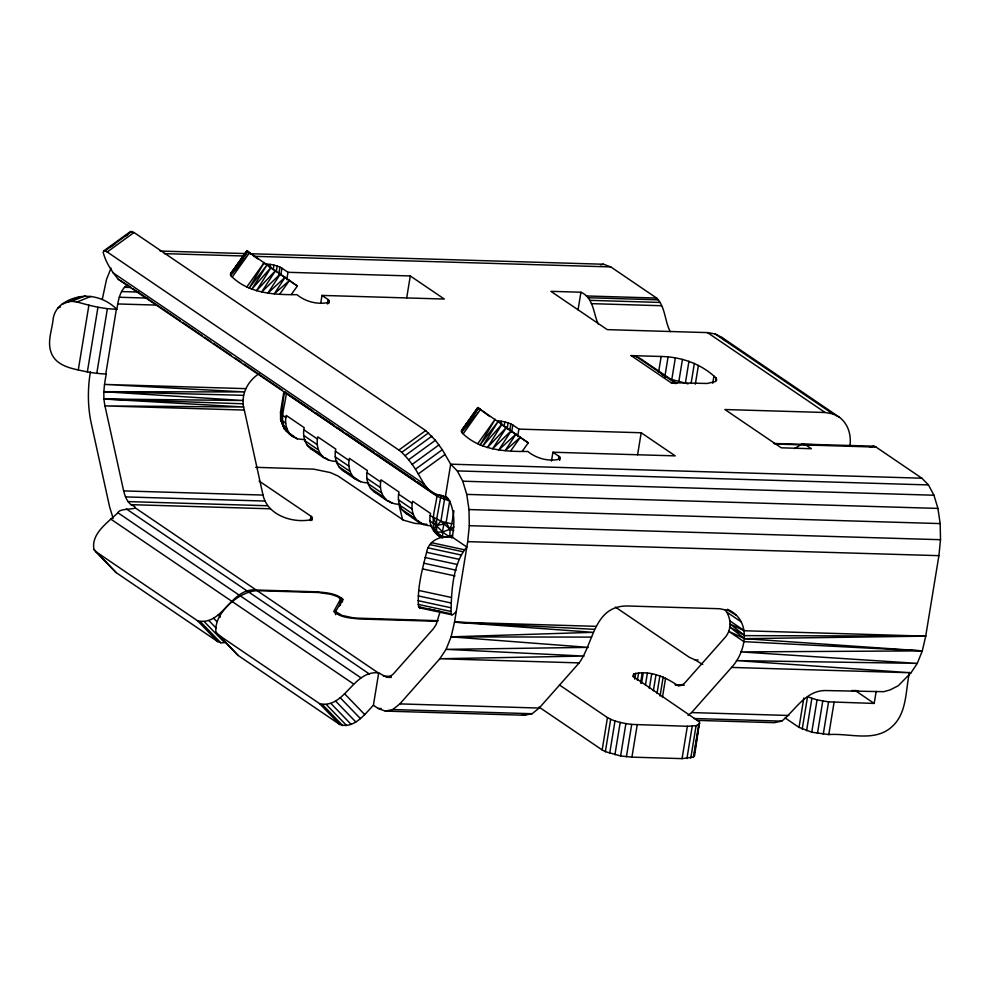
<?xml version="1.0" encoding="UTF-8"?>
<svg xmlns="http://www.w3.org/2000/svg" width="990" height="990" viewBox="0 0 990 990"><rect width="100%" height="100%" fill="white"/><g stroke="black" fill="none" stroke-linecap="round" stroke-linejoin="round"><path stroke-width="1.49" d="M305.44 439.82L297.297 438.842L292.817 436.541L284.192 428.621L280.628 419.512L284.377 392.164L436.912 496.2L449.658 501.039L446.119 522.609L450.091 529.304L449.794 536.531L451.972 538.053M286.221 393.859C285.071 405.343 279.997 417.211 284.192 428.621L289.649 434.4L294.129 436.701L290.528 434.078M292.817 436.541C286.345 431.702 284.514 423.002 286.197 415.416L304.178 427.631C302.495 435.216 304.326 443.916 310.798 448.755C319.003 453.754 326.613 462.095 337.033 461.278M324.411 457.999C317.939 453.16 316.107 444.461 317.79 436.875L335.783 449.089C334.088 456.675 335.932 465.374 342.392 470.213C350.596 475.212 358.207 483.553 368.627 482.736M356.004 479.457C349.544 474.618 347.7 465.919 349.396 458.333L367.377 470.547C365.694 478.133 367.525 486.832 373.985 491.671C382.19 496.671 389.8 505.011 400.232 504.195M387.597 500.915C381.138 496.077 379.294 487.377 380.989 479.791L398.97 492.005C397.287 499.591 399.118 508.291 405.591 513.129C413.795 518.129 421.406 526.47 431.826 525.653M419.203 522.374C412.731 517.535 410.9 508.835 412.582 501.249L430.576 513.464C427.928 523.314 433.038 534.117 442.592 537.892M438.954 494.604L436.912 496.2C435.6 509.07 427.618 526.841 440.34 536.741L442.914 537.409L452.739 536.06M849.915 445.748C851.524 435.241 848.145 423.856 839.471 417.285L721.834 337.392L715.102 333.952L707.504 332.615L607.254 329.633L550.861 291.332L580.932 292.236C593.505 297.619 593.332 313.199 598.158 323.965M335.486 614.666L336.018 610.731L342.8 599.284C336.117 593.134 325.957 592.75 317.32 591.834L256.2 590.015C230.658 587.404 222.799 626.583 197.53 620.742L95.943 551.739L93.939 549.462C90.919 533.573 107.959 522.349 117.897 512.758C119.84 506.818 145.208 511.187 130.952 504.653C126.732 501.249 124.963 495.978 123.651 490.916L104.977 405.912C102.663 395.344 104.284 384.516 106.239 374.034C99.891 373.775 93.605 373.032 87.355 371.943C73.718 368.787 55.477 367.018 50.676 351.19C47.372 340.238 52.346 329.064 53.25 318.112C54.302 312.679 57.185 307.729 61.689 304.462C78.928 291.79 101.846 294.278 116.832 309.338C118.317 300.564 119.666 290.12 127.611 284.724M217.949 634.602L319.547 703.605C344.966 709.446 352.848 669.809 378.7 672.903L373.403 705.251C364.988 714.038 353.826 729.333 339.756 724.482L238.157 655.479L215.956 632.338C213.456 613.194 239.283 591.179 257.177 590.683L318.297 592.503L330.648 594.26L337.38 596.549L340.585 599.012L333.741 611.523C340.424 617.673 350.584 618.057 359.221 618.973L437.555 621.299M259.269 373.601C247.042 381.249 240.026 396 244.32 410.058L263.006 495.062C267.523 515.493 293.151 523.661 311.689 519.577L312.308 517.473L310.934 516.198L259.12 481.016M451.997 614.84L419.55 607.823L418.609 606.808C416.988 588.53 422.111 569.968 426.603 552.296C428.596 540.193 441.156 535.281 452.244 537.125L466.835 547.037C452.529 563.966 451.23 592.54 451.069 613.825L451.997 614.84L453.259 614.357L456.229 611.733M727.402 609.283C751.905 619.938 746.559 651.185 731.573 667.433L691.577 712.577L688.038 715.411M373.403 705.251L378.093 708.432L385.333 711.105L392.758 709.558L399.836 703.902L439.832 658.746L446.094 649.353L451.106 636.855L454.534 622.128L467.713 541.641L469.31 525.678L468.988 509.553L466.748 494.394L462.751 481.202L457.281 470.906L450.685 464.186L442.307 449.72L435.414 440.29L425.688 430.576L134.021 232.501L130.47 231.499L103.665 250.977L103.195 252.351C105.707 262.375 111.796 271.409 118.317 279.316L429.425 490.595C435.946 497.203 448.557 493.082 450.871 504.269C454.794 514.775 454.348 526.284 452.244 537.125M697.133 720.386L774.316 722.688L781.741 721.141C795.502 710.102 805.922 689.844 826.316 690.562L883.724 691.688L890.097 689.919L898.239 685.761L911.023 672.767L917.285 663.374L922.296 650.888L925.712 636.149L938.904 555.662L940.5 539.699L940.166 523.586L937.938 508.414L933.941 495.223L928.459 484.927L921.876 478.207L876.026 447.072L873.997 446.181L801.714 444.126L794.611 448.594M78.297 369.889L88.89 305.192L77.072 302.012L71.701 301.331L66.454 302.173M87.355 371.943L97.948 307.247L88.89 305.192M90.436 371.559C87.665 388.179 87.615 405.232 90.919 421.777L109.593 506.781L113.145 518.5M102.255 299.438L106.561 279.316L111.016 268.216M96.773 373.366L107.378 308.67L116.832 309.338M105.769 374.022L116.362 309.326M269.899 267.362L270.381 264.417L263.303 263.674M273.215 269.565L273.945 265.147L270.381 264.417M276.222 271.941L277.188 266.062L273.945 265.147M278.71 274.453L279.91 267.102L277.188 266.062M280.95 274.057L281.903 268.179L279.91 267.102M286.778 279.663L287.991 272.3L281.903 268.179M284.192 428.621L280.628 419.512L280.504 412.199L283.808 392.077M320.81 302.767L322.01 295.416L444.324 299.054L410.293 275.95L287.991 272.3M327.368 303.955L328.086 299.537L322.01 295.416M328.754 303.534L329.237 300.601L328.086 299.537M310.216 520.616L310.934 516.198M311.825 520.406L312.308 517.473M335.548 613.602L336.018 610.731M339.582 605.831L340.585 599.012M340.399 605.1L341.575 597.911M342.33 602.168L342.8 599.284M406.68 298.002L410.293 275.95M453.94 510.84L451.824 523.784L446.119 522.609L443.854 524.081L442.344 532.026L442.914 537.409L436.689 532.175L434.301 528.623L440.921 521.148L444.461 499.579L443.235 495.891M445.389 496.535L450.685 464.186L921.876 478.207M500.804 424.178L501.286 421.233L497.648 420.725M504.12 426.381L504.838 421.963L501.286 421.233M507.128 428.757L508.093 422.879L504.838 421.963M509.85 429.796L510.815 423.918L508.093 422.879M511.607 432.345L512.808 424.995L510.815 423.918M517.683 436.466L518.884 429.115L512.808 424.995M551.467 461.055L552.915 452.232L675.217 455.87L641.198 432.754L518.884 429.115M578.049 309.87L580.932 292.236M558.509 459.298L558.991 456.353L552.915 452.232M559.647 460.35L560.13 457.417L558.991 456.353M637.585 454.818L641.198 432.754M658.585 372.302L661.172 356.487C681.466 356.883 701.452 363.899 716.24 378.168L716.661 380.073L715.201 381.67L707.107 383.476L670.96 382.66L631.1 355.596L661.172 356.487M725.002 609.803C731.387 617.624 731.981 629.9 725.002 637.548L685.006 682.704L681.788 685.278L678.41 685.983C665.787 677.098 649.514 669.846 633.736 673.98L633.117 676.083L634.491 677.358L699.522 721.957L694.559 755.84L693.396 757.115L682.06 758.625L631.929 757.14L620.606 755.952L605.36 751.658L602.168 749.937L607.464 717.589L559.437 684.969M664.785 377.091L668.077 356.969M605.36 751.658L610.657 719.322L607.464 717.589M609.704 753.316L615 720.968L610.657 719.322M675.329 357.972L671.802 379.529L688.137 383.86M614.914 754.776L620.21 722.428L615 720.968M678.93 381.002L682.457 359.432M633.254 676.925L633.736 673.98M620.606 755.952L625.903 723.603L620.21 722.428M634.738 679.165L635.691 673.287M685.427 382.821L688.953 361.263M637.387 680.254L638.6 672.903M626.41 756.756L631.707 724.408L687.357 726.276L696.081 725.695L699.856 723.492M640.555 683.137L642.238 672.854M641.557 683.174L643.24 672.878M691.094 383.452L694.386 363.33M631.929 757.14L637.226 724.791M645.455 684.932L647.386 673.163M695.327 384.182L698.396 365.483M649.329 688.471L651.742 673.769M653.363 690.822L656.011 674.648M657.026 693.384L659.909 675.737M660.045 696.094L663.176 676.987M712.763 383.241L713.951 376.052M662.434 697.393L665.565 678.274M715.77 381.039L716.24 378.168M698.111 659.996L695.067 659.897L702.727 664.5M682.06 758.625L687.357 726.276M686.924 758.55L692.22 726.202M690.785 758.043L696.081 725.695M693.396 757.115L698.693 724.767M694.46 752.833L694.943 749.9M695.426 746.955L695.908 744.01M696.391 741.077L696.873 738.132M697.356 735.199L697.839 732.254M698.556 727.836L699.039 724.903M909.488 672.383C905.392 690.797 907.248 713.307 891.705 726.932C874.393 742.488 849.395 732.984 828.791 734.58L811.763 732.229L799.017 727.378L803.83 697.975M802.222 729.11L807.518 696.762L817.059 699.88L828.568 701.861L874.182 703.432L876.162 691.391M806.565 730.769L811.862 698.42M811.763 732.229L817.059 699.88M817.468 733.404L822.764 701.056M823.272 734.196L828.568 701.861M828.791 734.58L834.087 702.232M439.944 612.228L436.107 624.603L433.274 628.873L393.278 674.017L390.048 676.603L386.682 677.296L378.7 672.903M441.07 495.062L436.578 519.49L436.689 532.175L442.344 532.026L450.091 529.304L451.824 523.784M385.333 711.105L524.688 715.25L532.113 713.716L539.191 708.048L579.187 662.892C593.728 642.758 593.889 605.645 627.425 605.991L719.656 608.739L728.43 610.496L735.916 615.062M281.469 418.918L281.927 423.077L286.914 431.467L280.628 419.512L282.682 415.429L280.504 412.199M291.32 294.5L297.359 286.011L246.881 250.767L230.942 273.252L230.707 275.567C248.02 293.461 273.747 294.822 296.951 294.673C305.563 301.777 317.864 304.945 328.717 302.346L329.237 300.601M522.213 451.316L528.264 442.827L477.786 407.583L461.847 430.068L461.6 432.382C478.925 450.277 504.64 451.638 527.856 451.477C536.456 458.593 548.757 461.748 559.61 459.162L560.13 457.417M240.558 261.088L243.948 256.138M468.06 422.841L469.755 420.379M473.158 415.429L476.549 410.479M232.279 276.965L249.653 252.561L230.707 275.567L247.673 251.237L230.311 274.453L246.881 250.767L251.831 254.554M246.869 286.865L264.243 262.461L249.146 288.152L267.288 264.553L251.769 289.241L271.186 267.275L256.497 290.738L275.678 270.443L261.669 291.988L280.455 273.834L267.906 293.089L285.194 277.212L274.279 293.832L289.563 280.368L279.737 294.154M463.184 433.781L480.558 409.377L461.6 432.382L478.566 408.053L461.216 431.269L477.786 407.583L486.437 414.068M477.762 443.681L495.136 419.277L480.051 444.968L498.193 421.369L482.675 446.057L502.091 424.091L487.402 447.554L506.583 427.259L492.575 448.804L511.36 430.638L498.799 449.906L516.087 434.028L505.172 450.648L520.455 437.172L510.642 450.97M230.942 273.252L243.701 256.101M245.532 253.65L247.352 251.2M461.847 430.068L476.425 410.466M103.665 250.977L105.027 250.854L131.843 231.375M110.509 247.042L115.385 243.503M125.136 236.412L127.574 234.642M105.027 250.854L107.217 251.98L134.021 232.501M107.217 251.98L398.883 450.054L425.688 430.576M398.883 450.054L401.73 452.356L428.534 432.878M401.73 452.356L405.046 455.66L431.863 436.182M405.046 455.66L408.61 459.768L435.414 440.29M408.61 459.768L412.174 464.384L438.978 444.906M429.425 490.595L424.104 484.073L415.491 469.198L442.307 449.72M418.349 473.888L445.154 454.41M430.217 515.617L440.921 521.148L450.091 529.304L453.853 526.952M429.982 521.223C437.815 524.935 441.614 533.301 449.794 536.531L452.319 535.107M76.713 298.262L80.289 296.542M869.814 447.183L873.997 446.181M61.689 304.462L75.525 298.832M71.701 301.331L85.536 295.701M57.742 308.063L60.501 306.937M77.072 302.012L90.907 296.381M419.55 607.823L420.8 607.34M444.461 499.579L448.037 498.527L446.032 496.423M600.546 264.862L603.516 264.243L610.768 266.916L656.605 298.052C665.367 306.752 664.723 321.057 670.18 331.601M443.854 524.081L436.578 525.43L433.373 517.77M579.187 662.892L439.832 658.746L584.038 656.073L446.094 649.353L588.221 647.373L451.106 636.855L593.097 632.325L454.534 622.128L595.732 626.336M801.714 444.126L805.848 444.98L811.355 448.718L781.271 447.814L724.89 409.526L825.14 412.508L832.738 413.845L839.471 417.285M255.643 467.317L313.719 469.149L330.425 472.589L337.961 475.967L403.561 520.183L414.996 523.401L426.925 524.279M95.943 551.739L116.139 572.616L217.738 641.619L220.77 642.758L224.643 642.708L204.435 621.831M925.712 636.149L744.802 635.63L730.15 624.084L744.418 630.754L925.712 636.149L744.567 638.661L728.764 631.335L743.96 641.656L922.296 650.888L740.607 651.903L917.285 663.374L736.412 660.602L911.023 672.767L731.573 667.433M244.32 410.058L104.977 405.912L243.75 407.001L103.95 399.019L243.144 400.492L103.802 391.693L244.357 391.929L104.532 384.429L245.73 388.637M451.106 636.855L591.575 637.115M103.802 391.693L243.49 395.319M160.133 251.039L246.646 253.613M249.74 253.712L603.516 264.243M164.303 253.626L244.629 256.026M253.898 256.299L610.768 266.916M586.427 295.961L656.605 298.052M588.32 297.743L658.499 299.834M589.99 300.341L660.169 302.433M124.394 287.298L130.581 287.484M591.364 303.645L661.543 305.737M121.547 291.567L138.538 292.075M119.27 297.248L147.077 298.077M117.711 303.942L156.333 305.093M773.574 443.483L819.844 444.857M775.22 444.065L876.026 447.072M457.281 470.906L928.459 484.927M462.751 481.202L933.941 495.223M466.748 494.394L937.938 508.414M123.651 490.916L263.006 495.062M125.47 496.906L264.825 501.051M468.988 509.553L940.166 523.586M127.958 501.596L267.312 505.742M130.952 504.653L270.307 508.798M469.31 525.678L940.5 539.699M467.713 541.641L938.904 555.662M438.125 620.693L354.234 618.032L342.181 615.471L335.957 611.795M383.39 676.083L391.038 676.306M682.84 684.993L675.118 684.758L684.35 685.142M851.685 690.525L857.86 690.711M386.682 677.296L391.273 677.432M399.836 703.902L539.191 708.048M691.577 712.577L788.82 715.473M378.093 708.432L381.15 708.518M392.758 709.558L532.113 713.716M693.755 718.517L781.741 721.141M103.95 399.019L243.367 403.796M454.534 622.128L594.309 629.318M922.296 650.888L744.567 638.661L729.952 627.14L744.802 635.63M625.903 723.603L631.707 724.408M97.948 307.247L107.378 308.67M631.1 355.596L636.174 356.487L640.654 358.776L676.776 383.316M670.96 382.66L676.034 383.551L636.174 356.487M431.393 542.656L463.852 549.66M429.895 544.599L462.355 551.616M428.262 547.891L460.721 554.907M426.603 552.296L459.063 559.3M425.019 557.506L457.479 564.51M423.633 563.174L456.093 570.191M422.544 568.916L455.004 575.933M419.018 590.486L451.465 597.49M418.275 595.906L450.735 602.91M417.966 600.633L450.413 607.65M418.077 604.358L450.537 611.362M418.609 606.808L451.069 613.825M429.648 609.258L435.55 610.533M438.508 611.177L441.453 611.808M449.794 536.531L452.467 537.112M440.921 521.148L446.119 522.609M521.792 714.186L524.688 715.25M450.091 529.304L453.729 530.776M310.798 448.755L314.164 450.487M342.392 470.213L349.346 474.198M373.985 491.671L378.477 493.973M405.591 513.129L408.944 514.862M437.184 534.6L440.55 536.32M118.317 279.316L130.556 287.05M715.102 333.952L832.738 413.845M707.504 332.615L825.14 412.508M661.679 374.171L665.416 376.72M268.377 266.322L273.413 269.75M278.45 273.178L297.359 286.011M503.056 425.712L509.355 429.994M511.88 431.702L528.264 442.827M855.075 690.438L874.182 703.432M726.833 612.129L741.411 622.029M729.828 620.854L744.418 630.754M785.132 717.96L799.017 727.378M695.067 659.897L689.176 657.199L615.433 607.118M112.996 272.782L424.104 484.073M133.106 288.783L180.291 320.822M182.841 322.554L201.96 335.536M204.509 337.268L210.882 341.6M213.432 343.332L231.289 355.46M235.113 358.058L241.486 362.389M244.035 364.122L282.286 390.097M284.835 391.83L312.889 410.875M315.439 412.607L334.571 425.601M337.12 427.334L343.493 431.665M346.042 433.385L374.096 452.442M376.646 454.175L414.897 480.15M417.446 481.882L436.565 494.876M282.682 415.429L285.85 417.57M303.831 429.784L317.443 439.028M335.424 451.242L349.037 460.486M367.03 472.7L380.63 481.944M398.624 494.159L412.236 503.403M285.615 423.175L280.628 419.512M303.596 435.39L317.208 444.634M335.202 456.848L348.802 466.092M366.795 478.306L380.407 487.55M398.388 499.764L412.001 509.009M283.61 426.282L286.766 428.435M304.747 440.649L318.359 449.893M336.353 462.107L349.953 471.351M367.946 483.565L381.558 492.81M399.539 505.024L413.152 514.268M431.133 526.482L434.301 528.623M286.06 430.848L289.216 432.989M307.209 445.203L320.822 454.447M338.803 466.661L352.415 475.905M370.396 488.12L384.009 497.364M402.002 509.59L415.602 518.834M433.595 531.048L442.914 537.409M295.193 437.407L297.297 438.842M315.278 451.056L322.703 456.093M325.178 457.776L328.89 460.3M353.059 476.722L360.484 481.759M380.952 495.656L385.902 499.022M388.377 500.693L392.089 503.217M411.308 516.273L415.02 518.797M417.495 520.48L423.683 524.675M538.968 707.021L602.168 749.937M135.16 507.821L256.2 590.015M257.177 590.683L378.217 672.878M126.374 508.947L247.413 591.154M248.379 591.81L369.418 674.017M117.897 512.758L238.937 594.965M239.914 595.621L360.954 677.828M110.509 518.909L231.549 601.103M232.526 601.771L353.566 683.979M487.55 414.872L489.778 416.493M257.759 258.873L253.056 255.457M721.834 337.392L725.064 340.585M344.532 693.718L364.741 714.594M340.251 697.764L360.459 718.641M335.598 701.081L355.806 721.957M330.895 703.445L351.091 724.321M326.453 704.694L346.661 725.571M322.579 704.744L342.788 725.62M319.547 703.605L339.756 724.482M218.246 614.901L220.362 617.092M213.593 618.218L216.773 621.51M208.878 620.582L216.327 628.266M215.956 632.338L238.157 655.479M200.574 621.881L220.77 642.758M197.53 620.742L217.738 641.619M93.939 549.462L116.139 572.616M412.174 464.384L415.491 469.198M402.658 519.861L398.71 503.539M436.689 532.175L436.751 533.189"/></g></svg>
